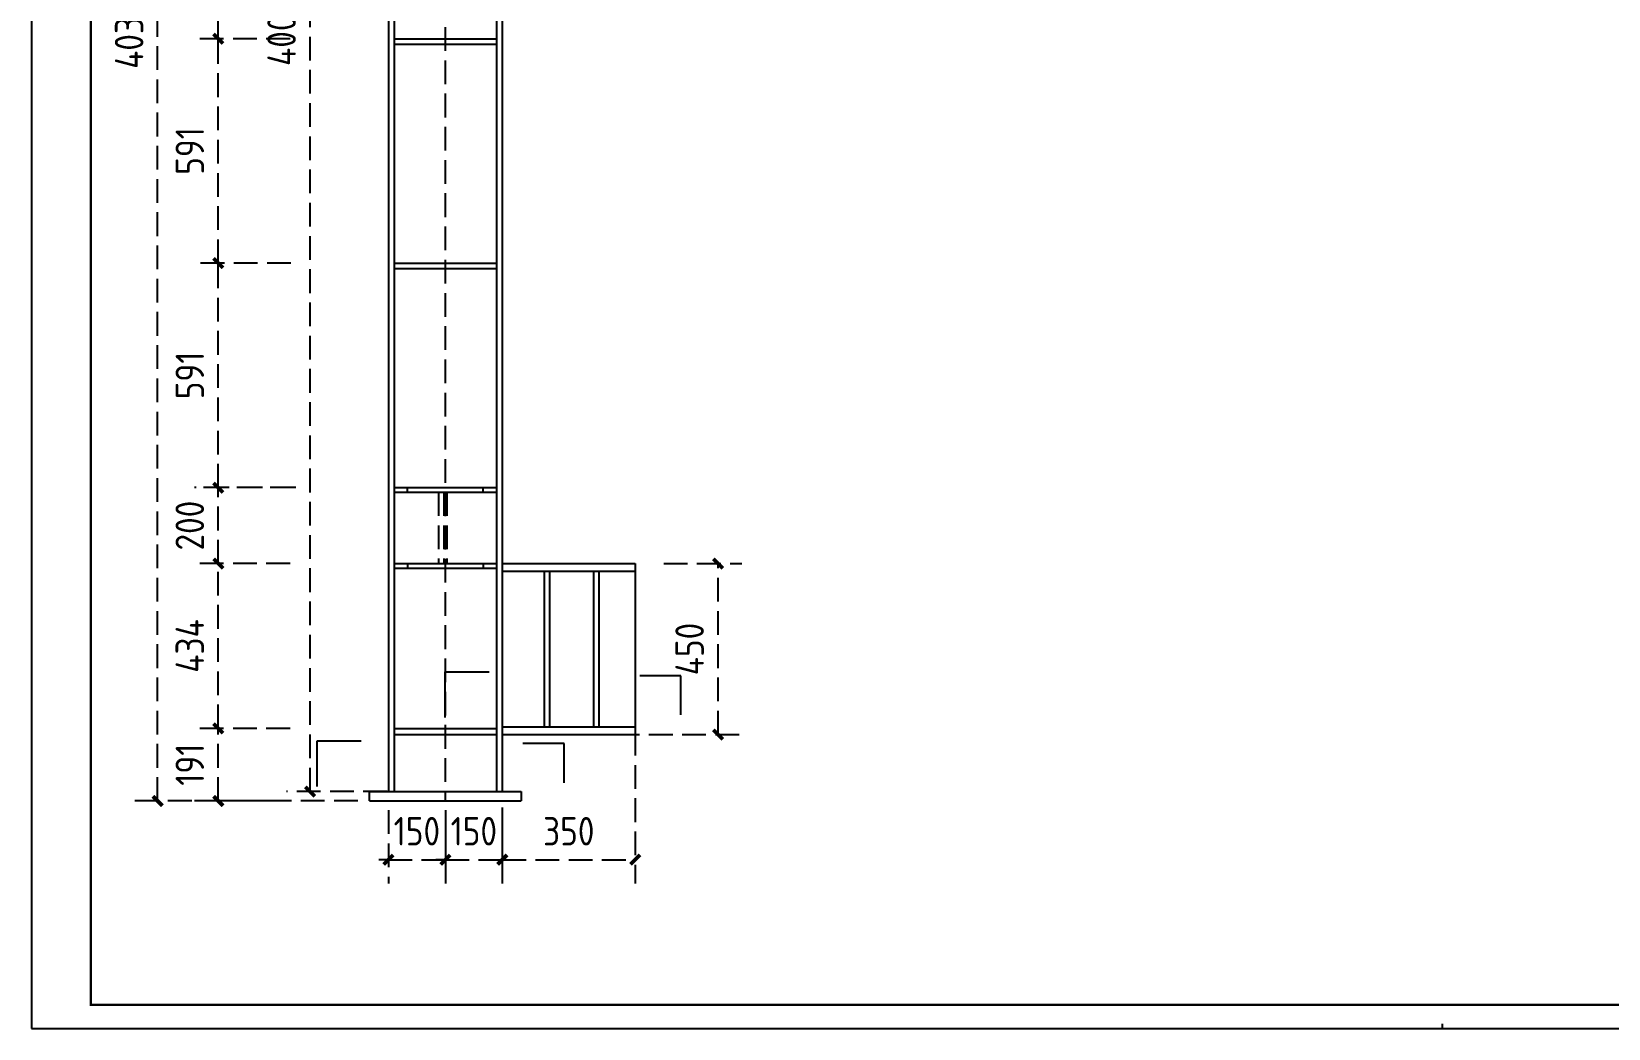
# Model space of a CAD drawing. Extents: x 1689 to 157754, y 6281 to 73826.
# Drawn here: x 128029 to 144639, y 6556 to 17057 of the extents above; entities that cross this region are included whole.
import ezdxf
from ezdxf.enums import TextEntityAlignment as Align

# ---------------------------------------------------------------- set-up
doc = ezdxf.new("R2010")
doc.units = 0
doc.header["$LTSCALE"] = 1000
doc.header["$MEASUREMENT"] = 0
doc.linetypes.add('DASH', pattern=[0.35, 0.25, -0.1])
doc.layers.add('PUB_TITLE', color=4, linetype='Continuous')
doc.styles.get("Standard").update_dxf_attribs({"font": 'gbenor.shx', "bigfont": 'gbcbig.shx'})
doc.dimstyles.get("Standard").update_dxf_attribs({"dimscale": 100, "dimtxt": 3.5, "dimasz": 1, "dimexe": 2.5, "dimexo": 3, "dimgap": 1.5, "dimtad": 1, "dimdec": 0, "dimzin": 0, "dimdsep": 46, "dimtxsty": 'Standard', "dimblk": 'ARCHTICK', "dimcen": 0.09, "dimadec": 0, "dimazin": 0, "dimtfac": 1, "dimtdec": 0, "dimtix": 1, "dimtmove": 2, "dimatfit": 3, "dimfxl": 1, "dimtolj": 1, "dimtzin": 0, "dimarcsym": 0})

# ---------------------------------------------------------------- blocks, each defined once
blk = doc.blocks.new('$titleblk$00000167')
blk.add_line((-594.5, 0), (-594.5, 2))
blk.add_lwpolyline([(-1189, 0), (0, 0), (0, 841), (-1189, 841)], close=True)
at = {"const_width": 1}
blk.add_lwpolyline([(-1164, 10), (-10, 10), (-10, 831), (-1164, 831)], close=True, dxfattribs=at)
at = {"flags": 4}
for tag, p in [('(扩展图名)', (-62.12, 184.1)), ('图名', (-62.12, 180.13)), ('日期', (-62.12, 172.03)), ('图号', (-62.12, 163.99)), ('比例', (-62.12, 156)), ('子项', (-59.56, 82.07)), ('工程名称', (-59.24, 70.19)), ('设计号', (-36.91, 28.62))]:
    blk.add_attdef(tag, text='', height=3.5, dxfattribs=at).set_placement(p, align=Align.CENTER)
for tag, p in [('设计人', (-64.84, 148.13)), ('负责人', (-64.71, 140.27)), ('主持人', (-64.73, 132.26)), ('校对人', (-64.28, 124.4)), ('审核人', (-63.96, 116.15)), ('审定人', (-64.16, 107.95)), ('所长', (-64.16, 99.76))]:
    blk.add_attdef(tag, p, '', height=3.5)
blk = doc.blocks.new('_ArchTick')
at = {"color": 0, "linetype": 'ByBlock', "const_width": 0.4}
blk.add_lwpolyline([(-0.5, -0.5), (0.5, 0.5)], dxfattribs=at)
blk = doc.blocks.new('*D42')
at = {"color": 0, "linetype": 'DASH', "lineweight": -2}
for p, q in [((131788, 8855), (131788, 8084)), ((132388, 8855), (132388, 8084)), ((131788, 8334), (131688, 8334)), ((131788, 8334), (132388, 8334)), ((132388, 8334), (132488, 8334))]:
    blk.add_line(p, q, dxfattribs=at)
at = {"layer": 'Defpoints', "color": 0}
for p in [(131788, 9155), (132388, 9155), (132388, 8334)]:
    blk.add_point(p, dxfattribs=at)
at = {"color": 0, "lineweight": -2, "xscale": 100, "yscale": 100, "zscale": 100}
blk.add_blockref('_ArchTick', (131788, 8334), dxfattribs=at)
at = {"color": 0, "lineweight": -2, "xscale": 100, "yscale": 100, "zscale": 100, "rotation": 180}
blk.add_blockref('_ArchTick', (132388, 8334), dxfattribs=at)
at = {"color": 0, "insert": (132088, 8634), "char_height": 300, "attachment_point": 5}
blk.add_mtext('\\A1;150', dxfattribs=at)
blk = doc.blocks.new('*D43')
at = {"color": 0, "lineweight": -2}
for p, q in [((132388, 8855), (132388, 8084)), ((132988, 8823), (132988, 8084))]:
    blk.add_line(p, q, dxfattribs=at)
at = {"color": 0, "linetype": 'DASH', "lineweight": -2}
for p, q in [((132388, 8334), (132288, 8334)), ((132388, 8334), (132988, 8334)), ((132988, 8334), (133088, 8334))]:
    blk.add_line(p, q, dxfattribs=at)
at = {"layer": 'Defpoints', "color": 0}
for p in [(132388, 9155), (132988, 9123), (132988, 8334)]:
    blk.add_point(p, dxfattribs=at)
at = {"color": 0, "lineweight": -2, "xscale": 100, "yscale": 100, "zscale": 100}
blk.add_blockref('_ArchTick', (132388, 8334), dxfattribs=at)
at = {"color": 0, "lineweight": -2, "xscale": 100, "yscale": 100, "zscale": 100, "rotation": 180}
blk.add_blockref('_ArchTick', (132988, 8334), dxfattribs=at)
at = {"color": 0, "insert": (132688, 8634), "char_height": 300, "attachment_point": 5}
blk.add_mtext('\\A1;150', dxfattribs=at)
blk = doc.blocks.new('*D44')
at = {"color": 0, "linetype": 'DASH', "lineweight": -2}
for p, q in [((134688, 11453), (135511, 11453)), ((135261, 9653), (135261, 11453)), ((133133, 9653), (135511, 9653))]:
    blk.add_line(p, q, dxfattribs=at)
at = {"layer": 'Defpoints', "color": 0}
for p in [(134388, 11453), (135261, 11453), (132833, 9653)]:
    blk.add_point(p, dxfattribs=at)
at = {"color": 0, "lineweight": -2, "xscale": 100, "yscale": 100, "zscale": 100}
for p, rotation in [((135261, 11453), 90), ((135261, 9653), 270)]:
    blk.add_blockref('_ArchTick', p, dxfattribs=dict(at, rotation=rotation))
at = {"color": 0, "insert": (134961, 10553), "char_height": 300, "attachment_point": 5, "rotation": 90}
blk.add_mtext('\\A1;450', dxfattribs=at)
blk = doc.blocks.new('*D46')
at = {"color": 0, "linetype": 'DASH', "lineweight": -2}
for p, q in [((134388, 9681), (134388, 8084)), ((132988, 8885), (132988, 8084)), ((132988, 8334), (134388, 8334))]:
    blk.add_line(p, q, dxfattribs=at)
at = {"layer": 'Defpoints', "color": 0}
for p in [(134388, 9981), (132988, 9185), (134388, 8334)]:
    blk.add_point(p, dxfattribs=at)
at = {"color": 0, "lineweight": -2, "xscale": 100, "yscale": 100, "zscale": 100, "rotation": 180}
blk.add_blockref('_ArchTick', (132988, 8334), dxfattribs=at)
at = {"color": 0, "lineweight": -2, "xscale": 100, "yscale": 100, "zscale": 100}
blk.add_blockref('_ArchTick', (134388, 8334), dxfattribs=at)
at = {"color": 0, "insert": (133688, 8634), "char_height": 300, "attachment_point": 5}
blk.add_mtext('\\A1;350', dxfattribs=at)
blk = doc.blocks.new('*D74')
at = {"color": 0, "linetype": 'DASH', "lineweight": -2}
for p, q in [((130752, 9717), (129746, 9717)), ((129996, 8953), (129996, 9717)), ((130552, 8953), (129746, 8953))]:
    blk.add_line(p, q, dxfattribs=at)
at = {"layer": 'Defpoints', "color": 0}
for p in [(129996, 9717), (131052, 9717), (130852, 8953)]:
    blk.add_point(p, dxfattribs=at)
at = {"color": 0, "lineweight": -2, "xscale": 100, "yscale": 100, "zscale": 100}
for p, rotation in [((129996, 9717), 90), ((129996, 8953), 270)]:
    blk.add_blockref('_ArchTick', p, dxfattribs=dict(at, rotation=rotation))
at = {"color": 0, "insert": (129696, 9335), "char_height": 300, "attachment_point": 5, "rotation": 90}
blk.add_mtext('\\A1;191', dxfattribs=at)
blk = doc.blocks.new('*D75')
at = {"color": 0, "linetype": 'DASH', "lineweight": -2}
for p, q in [((130752, 11453), (129746, 11453)), ((129996, 9717), (129996, 11453)), ((130752, 9717), (129746, 9717))]:
    blk.add_line(p, q, dxfattribs=at)
at = {"layer": 'Defpoints', "color": 0}
for p in [(129996, 11453), (131052, 11453), (131052, 9717)]:
    blk.add_point(p, dxfattribs=at)
at = {"color": 0, "lineweight": -2, "xscale": 100, "yscale": 100, "zscale": 100}
for p, rotation in [((129996, 11453), 90), ((129996, 9717), 270)]:
    blk.add_blockref('_ArchTick', p, dxfattribs=dict(at, rotation=rotation))
at = {"color": 0, "insert": (129696, 10585), "char_height": 300, "attachment_point": 5, "rotation": 90}
blk.add_mtext('\\A1;434', dxfattribs=at)
blk = doc.blocks.new('*D76')
at = {"color": 0, "linetype": 'DASH', "lineweight": -2}
for p, q in [((130792, 12253), (129746, 12253)), ((129996, 11453), (129996, 12253)), ((130752, 11453), (129746, 11453))]:
    blk.add_line(p, q, dxfattribs=at)
at = {"layer": 'Defpoints', "color": 0}
for p in [(129996, 12253), (131092, 12253), (131052, 11453)]:
    blk.add_point(p, dxfattribs=at)
at = {"color": 0, "lineweight": -2, "xscale": 100, "yscale": 100, "zscale": 100}
for p, rotation in [((129996, 12253), 90), ((129996, 11453), 270)]:
    blk.add_blockref('_ArchTick', p, dxfattribs=dict(at, rotation=rotation))
at = {"color": 0, "insert": (129696, 11853), "char_height": 300, "attachment_point": 5, "rotation": 90}
blk.add_mtext('\\A1;200', dxfattribs=at)
blk = doc.blocks.new('*D77')
at = {"color": 0, "linetype": 'DASH', "lineweight": -2}
for p, q in [((130760, 14617), (129746, 14617)), ((129996, 12253), (129996, 14617)), ((130812, 12253), (129746, 12253))]:
    blk.add_line(p, q, dxfattribs=at)
at = {"layer": 'Defpoints', "color": 0}
for p in [(129996, 14617), (131060, 14617), (131112, 12253)]:
    blk.add_point(p, dxfattribs=at)
at = {"color": 0, "lineweight": -2, "xscale": 100, "yscale": 100, "zscale": 100}
for p, rotation in [((129996, 14617), 90), ((129996, 12253), 270)]:
    blk.add_blockref('_ArchTick', p, dxfattribs=dict(at, rotation=rotation))
at = {"color": 0, "insert": (129696, 13435), "char_height": 300, "attachment_point": 5, "rotation": 90}
blk.add_mtext('\\A1;591', dxfattribs=at)
blk = doc.blocks.new('*D78')
at = {"color": 0, "linetype": 'DASH', "lineweight": -2}
for p, q in [((130752, 16981), (129746, 16981)), ((129996, 14617), (129996, 16981)), ((130760, 14617), (129746, 14617))]:
    blk.add_line(p, q, dxfattribs=at)
at = {"layer": 'Defpoints', "color": 0}
for p in [(129996, 16981), (131052, 16981), (131060, 14617)]:
    blk.add_point(p, dxfattribs=at)
at = {"color": 0, "lineweight": -2, "xscale": 100, "yscale": 100, "zscale": 100}
for p, rotation in [((129996, 16981), 90), ((129996, 14617), 270)]:
    blk.add_blockref('_ArchTick', p, dxfattribs=dict(at, rotation=rotation))
at = {"color": 0, "insert": (129696, 15799), "char_height": 300, "attachment_point": 5, "rotation": 90}
blk.add_mtext('\\A1;591', dxfattribs=at)
blk = doc.blocks.new('*D79')
at = {"color": 0, "linetype": 'DASH', "lineweight": -2}
for p, q in [((130752, 19345), (129746, 19345)), ((129996, 16981), (129996, 19345)), ((130752, 16981), (129746, 16981))]:
    blk.add_line(p, q, dxfattribs=at)
at = {"layer": 'Defpoints', "color": 0}
for p in [(129996, 19345), (131052, 19345), (131052, 16981)]:
    blk.add_point(p, dxfattribs=at)
at = {"color": 0, "lineweight": -2, "xscale": 100, "yscale": 100, "zscale": 100}
for p, rotation in [((129996, 19345), 90), ((129996, 16981), 270)]:
    blk.add_blockref('_ArchTick', p, dxfattribs=dict(at, rotation=rotation))
at = {"color": 0, "insert": (129696, 18163), "char_height": 300, "attachment_point": 5, "rotation": 90}
blk.add_mtext('\\A1;591', dxfattribs=at)
blk = doc.blocks.new('*D84')
at = {"color": 0, "linetype": 'DASH', "lineweight": -2}
for p, q in [((131288, 25109), (129107, 25109)), ((129357, 8953), (129357, 25109)), ((131466, 8953), (129107, 8953))]:
    blk.add_line(p, q, dxfattribs=at)
at = {"layer": 'Defpoints', "color": 0}
for p in [(129357, 25109), (131588, 25109), (131766, 8953)]:
    blk.add_point(p, dxfattribs=at)
at = {"color": 0, "lineweight": -2, "xscale": 100, "yscale": 100, "zscale": 100}
for p, rotation in [((129357, 25109), 90), ((129357, 8953), 270)]:
    blk.add_blockref('_ArchTick', p, dxfattribs=dict(at, rotation=rotation))
at = {"color": 0, "insert": (129057, 17031), "char_height": 300, "attachment_point": 5, "rotation": 90}
blk.add_mtext('\\A1;4039', dxfattribs=at)
blk = doc.blocks.new('*D85')
at = {"color": 0, "linetype": 'DASH', "lineweight": -2}
for p, q in [((131774, 25053), (130713, 25053)), ((130963, 9053), (130963, 25053)), ((131774, 9053), (130713, 9053))]:
    blk.add_line(p, q, dxfattribs=at)
at = {"layer": 'Defpoints', "color": 0}
for p in [(130963, 25053), (132074, 25053), (132074, 9053)]:
    blk.add_point(p, dxfattribs=at)
at = {"color": 0, "lineweight": -2, "xscale": 100, "yscale": 100, "zscale": 100}
for p, rotation in [((130963, 25053), 90), ((130963, 9053), 270)]:
    blk.add_blockref('_ArchTick', p, dxfattribs=dict(at, rotation=rotation))
at = {"color": 0, "insert": (130663, 17053), "char_height": 300, "attachment_point": 5, "rotation": 90}
blk.add_mtext('\\A1;4000', dxfattribs=at)

msp = doc.modelspace()

# ---------------------------------------------------------------- linework, layer by layer
at = {"color": 1, "linetype": 'DASH'}
msp.add_line((132387.6, 25153), (132387.6, 8953), dxfattribs=at)
for p, q in [((131787.6, 25053), (131787.6, 9053)), ((131847.6, 25053), (131847.6, 9053)), ((132927.6, 25053), (132927.6, 9053)), ((132987.6, 25053), (132987.6, 9053)), ((131847.6, 16981), (132927.6, 16981)), ((131847.6, 16925), (132927.6, 16925)), ((131847.6, 14617), (132927.6, 14617)), ((131847.6, 14561), (132927.6, 14561)), ((131847.6, 12253), (132927.6, 12253)), ((131847.6, 12205), (132927.6, 12205)), ((131987.6, 12205), (131987.6, 12253)), ((132387.6, 12205), (132787.6, 12205)), ((132787.6, 12205), (132787.6, 12253)), ((131847.6, 11453), (132927.6, 11453)), ((131847.6, 11405), (132927.6, 11405)), ((131987.6, 11453), (131987.6, 11405)), ((132387.6, 11453), (132787.6, 11453)), ((132387.6, 11453), (132787.6, 11453)), ((132787.6, 11453), (132787.6, 11405)), ((132987.6, 11453), (134387.6, 11453)), ((132987.6, 11373), (134387.6, 11373)), ((133427.6, 11373), (133427.6, 9733)), ((133483.6, 11373), (133483.6, 9733)), ((133947.6, 11373), (133947.6, 9733)), ((134003.6, 11373), (134003.6, 9733)), ((134387.6, 11453), (134387.6, 9653)), ((132387.6, 9832), (132387.6, 10313.2)), ((132387.6, 10313.2), (132849.8, 10313.2)), ((134869.8, 10272.4), (134436.5, 10272.4)), ((134869.8, 9858.6), (134869.8, 10272.4)), ((131847.6, 9717), (132927.6, 9717)), ((131847.6, 9653), (132927.6, 9653)), ((132987.6, 9733), (134387.6, 9733)), ((132987.6, 9653), (134387.6, 9653)), ((131038.8, 9104.2), (131038.8, 9585.3)), ((131038.8, 9585.3), (131501, 9585.3)), ((133638.9, 9557.2), (133205.6, 9557.2)), ((133638.9, 9143.5), (133638.9, 9557.2)), ((131587.6, 8953), (131587.6, 9053)), ((131587.6, 9053), (133187.6, 9053)), ((133187.6, 9053), (133187.6, 8953)), ((131587.6, 8953), (133187.6, 8953)), ((131587.6, 8953), (133187.6, 8953))]:
    msp.add_line(p, q)
at = {"linetype": 'DASH'}
for p, q in [((132315.6, 12205), (132315.6, 11453)), ((132371.6, 12205), (132371.6, 11453)), ((132403.6, 12205), (132403.6, 11453))]:
    msp.add_line(p, q, dxfattribs=at)

# ---------------------------------------------------------------- block references
at = {"layer": 'PUB_TITLE', "xscale": 25, "yscale": 25, "zscale": 25}
msp.add_blockref('$titleblk$00000167', (157754.1, 6556.4), dxfattribs=at)

# ---------------------------------------------------------------- dimensions: what is measured, and where the dimension line sits
for base, p1, p2, picture, middle in [((129357.2, 25109), (131765.9, 8953), (131587.6, 25109), '*D84', (129057.2, 17031)), ((130962.6, 25053), (132074, 9053), (132074, 25053), '*D85', (130662.6, 17053)), ((129996.1, 19345), (131052.2, 16981), (131052.2, 19345), '*D79', (129696.1, 18163)), ((129996.1, 16981), (131059.6, 14617), (131052.2, 16981), '*D78', (129696.1, 15799)), ((129996.1, 14617), (131112.2, 12253), (131059.6, 14617), '*D77', (129696.1, 13435)), ((129996.1, 12253), (131052.2, 11453), (131092.1, 12253), '*D76', (129696.1, 11853)), ((129996.1, 11453), (131052.2, 9717), (131052.2, 11453), '*D75', (129696.1, 10585)), ((135260.9, 11453), (132832.9, 9653), (134387.6, 11453), '*D44', (134960.9, 10553)), ((129996.1, 9717), (130852.2, 8953), (131052.2, 9717), '*D74', (129696.1, 9335))]:
    dim = msp.add_linear_dim(base=base, p1=p1, p2=p2, angle=90, dimstyle='Standard', override={"dimtxt": 3, "dimlfac": 0.25})
    dim.commit()
    dim.dimension.update_dxf_attribs({"geometry": picture, "text_midpoint": middle})
for base, p1, p2, picture, middle in [((134387.6, 8334.3), (132987.6, 9185.3), (134387.6, 9980.9), '*D46', (133687.6, 8634.3)), ((132387.6, 8334.3), (131787.6, 9155.3), (132387.6, 9155.3), '*D42', (132087.6, 8634.3)), ((132987.6, 8334.3), (132387.6, 9155.3), (132987.6, 9122.9), '*D43', (132687.6, 8634.3))]:
    dim = msp.add_linear_dim(base=base, p1=p1, p2=p2, dimstyle='Standard', override={"dimtxt": 3, "dimlfac": 0.25})
    dim.commit()
    dim.dimension.update_dxf_attribs({"geometry": picture, "text_midpoint": middle})

doc.saveas('drawing.dxf')
